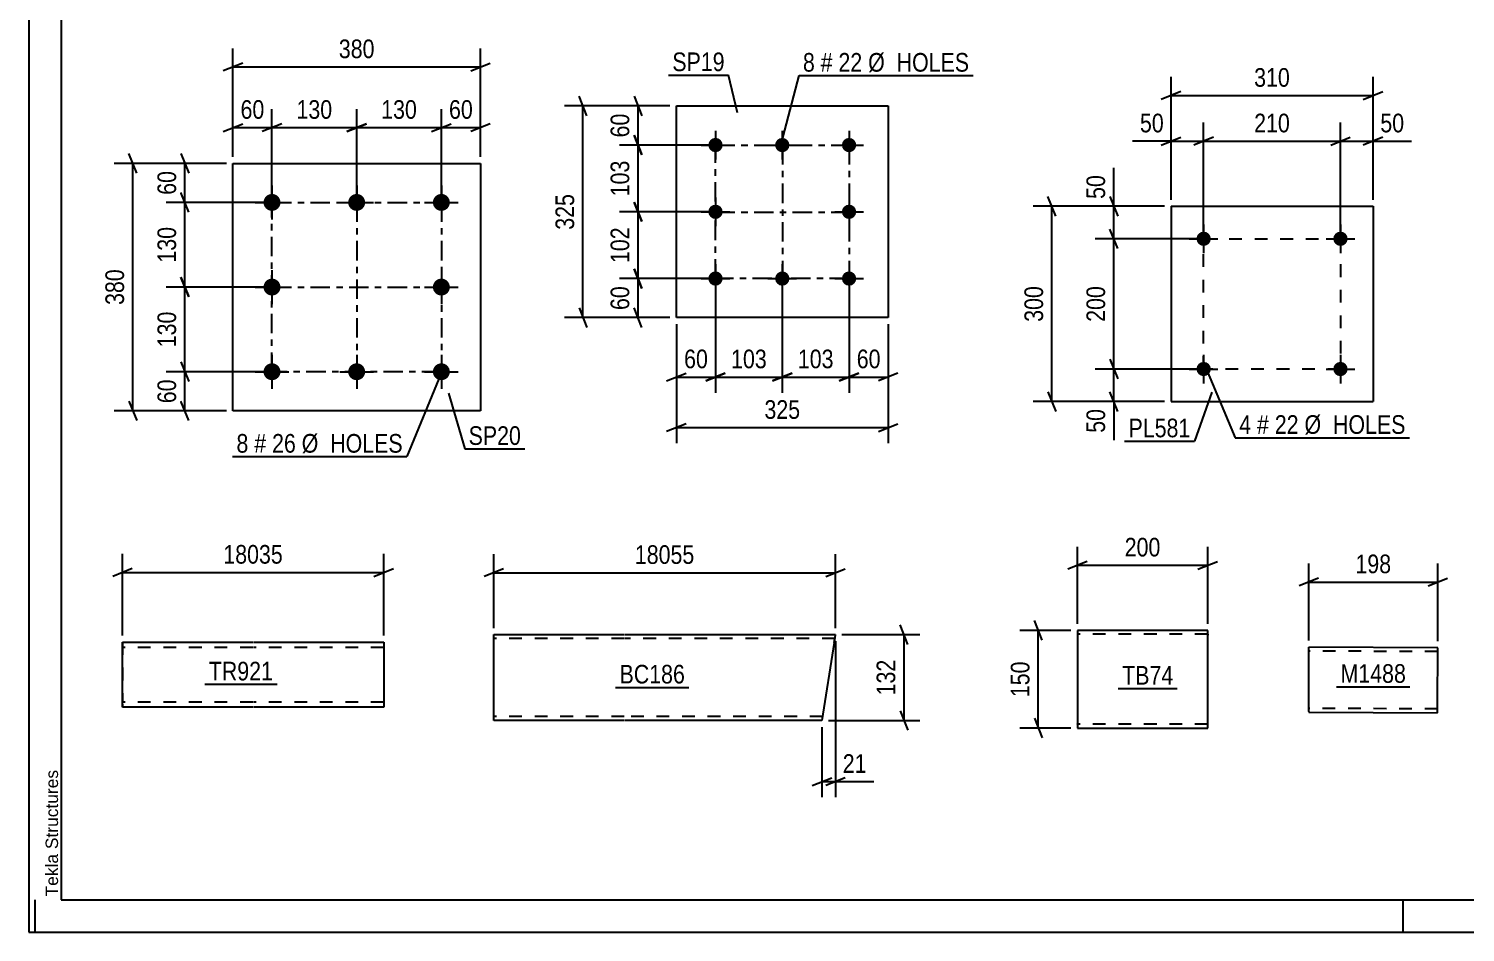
# Model space of a CAD drawing. Header units: millimetres. Extents: x 0 to 841, y 0 to 594.
# Drawn here: x 0 to 220.5, y 0 to 138.7 of the extents above; entities that cross this region are included whole.
import ezdxf

# ---------------------------------------------------------------- set-up
doc = ezdxf.new("R2010")
doc.units = ezdxf.units.MM
doc.linetypes.add('DXK_LINE_DOT2', pattern=[3.9198, 1.9599, -1.9599])
doc.linetypes.add('DXK_LINE_DOT3', pattern=[5.9187, 2.979, -0.9799, 0.9799, -0.9799])
doc.styles.add('Arial', font='ARIAL.TTF', dxfattribs={"height": 0.2})
doc.styles.add('Arial Narrow', font='ARIALN.TTF', dxfattribs={"height": 0.2})

# ---------------------------------------------------------------- blocks, each defined once
blk = doc.blocks.new('Unknown-814521562-1135 - 14273')
at = {"color": 5, "linetype": 'Continuous'}
for p, q in [((0, 594), (0, 0)), ((5, 589), (5, 5)), ((1, 0), (1, 5)), ((5, 5), (836, 5)), ((211, 0), (211, 5)), ((0, 0), (841, 0))]:
    blk.add_line(p, q, dxfattribs=at)
at = {"color": 174, "linetype": 'Continuous', "style": 'Arial'}
blk.add_text('Tekla Structures', height=1.9102, rotation=90, dxfattribs=at).set_placement((4.5, 5.5))
blk = doc.blocks.new('Part-814521562-1954 - 1938')
at = {"color": 2, "linetype": 'Continuous'}
for p, q in [((31.34, 80.06), (31.34, 118.06)), ((31.34, 118.06), (69.34, 118.06)), ((69.34, 118.06), (69.34, 80.06)), ((69.34, 80.06), (31.34, 80.06))]:
    blk.add_line(p, q, dxfattribs=at)
blk = doc.blocks.new('Bolt-814521562-2015 - 1938')
at = {"linetype": 'Continuous'}
for points in [[(37.34, 113.36, -1), (37.34, 110.76, -1)], [(50.34, 113.36, -1), (50.34, 110.76, -1)], [(63.34, 113.36, -1), (63.34, 110.76, -1)], [(37.34, 100.36, -1), (37.34, 97.76, -1)], [(63.34, 100.36, -1), (63.34, 97.76, -1)], [(37.34, 87.36, -1), (37.34, 84.76, -1)], [(50.34, 87.36, -1), (50.34, 84.76, -1)], [(63.34, 87.36, -1), (63.34, 84.76, -1)]]:
    blk.add_hatch(color=1, dxfattribs=at).paths.add_polyline_path(points)
at = {"color": 1, "linetype": 'Continuous'}
for p, q in [((37.34, 114.66), (37.34, 109.46)), ((50.34, 114.66), (50.34, 109.46)), ((63.34, 114.66), (63.34, 109.46)), ((34.74, 112.06), (39.94, 112.06)), ((47.74, 112.06), (52.94, 112.06)), ((60.74, 112.06), (65.94, 112.06)), ((37.34, 101.66), (37.34, 96.46)), ((63.34, 101.66), (63.34, 96.46)), ((34.74, 99.06), (39.94, 99.06)), ((60.74, 99.06), (65.94, 99.06)), ((37.34, 88.66), (37.34, 83.46)), ((50.34, 88.66), (50.34, 83.46)), ((63.34, 88.66), (63.34, 83.46)), ((34.74, 86.06), (39.94, 86.06)), ((47.74, 86.06), (52.94, 86.06)), ((60.74, 86.06), (65.94, 86.06))]:
    blk.add_line(p, q, dxfattribs=at)
blk = doc.blocks.new('Part-814521562-11295 - 11294')
at = {"color": 2, "linetype": 'Continuous'}
for p, q in [((71.39, 44.51), (71.39, 45.71)), ((71.39, 45.71), (91.39, 45.71)), ((71.39, 32.6), (71.39, 44.51)), ((91.49, 45.71), (123.83, 45.71)), ((123.64, 44.51), (121.76, 32.51)), ((123.81, 45.62), (123.64, 44.51)), ((123.83, 45.71), (123.81, 45.62)), ((71.39, 32.51), (71.39, 32.6)), ((91.39, 32.51), (71.39, 32.51)), ((121.76, 32.51), (91.49, 32.51))]:
    blk.add_line(p, q, dxfattribs=at)
at = {"color": 7, "linetype": 'DXK_LINE_DOT2'}
for p, q in [((91.39, 45.11), (71.39, 45.11)), ((123.73, 45.11), (91.49, 45.11)), ((123.64, 44.51), (123.77, 45.36)), ((91.39, 33.11), (71.39, 33.11)), ((121.85, 33.11), (91.49, 33.11)), ((71.39, 32.6), (71.39, 32.51))]:
    blk.add_line(p, q, dxfattribs=at)
blk = doc.blocks.new('Part-814521562-2133 - 2118')
at = {"color": 2, "linetype": 'Continuous'}
for p, q in [((160.98, 46.35), (160.98, 31.44)), ((180.98, 46.35), (160.98, 46.35)), ((180.98, 32.55), (180.98, 46.35)), ((160.98, 31.44), (160.98, 31.35)), ((160.98, 31.35), (180.98, 31.35)), ((180.98, 31.35), (180.98, 32.55))]:
    blk.add_line(p, q, dxfattribs=at)
at = {"color": 7, "linetype": 'DXK_LINE_DOT2'}
for p, q in [((180.98, 45.75), (160.98, 45.75)), ((180.98, 45.7), (180.98, 45.75)), ((180.98, 45.75), (180.98, 45.7)), ((180.98, 45.61), (180.98, 45.7)), ((180.98, 45.7), (180.98, 45.61)), ((160.98, 31.95), (160.98, 31.99)), ((180.98, 31.95), (160.98, 31.95)), ((180.98, 31.99), (180.98, 32.32)), ((180.98, 31.95), (180.98, 31.99))]:
    blk.add_line(p, q, dxfattribs=at)
blk = doc.blocks.new('Part-814521562-2209 - 2203')
at = {"color": 2, "linetype": 'Continuous'}
for p, q in [((99.42, 94.37), (99.42, 126.87)), ((99.42, 126.87), (131.92, 126.87)), ((131.92, 126.87), (131.92, 94.37)), ((131.92, 94.37), (99.42, 94.37))]:
    blk.add_line(p, q, dxfattribs=at)
blk = doc.blocks.new('Bolt-814521562-2242 - 2203')
at = {"linetype": 'Continuous'}
for points in [[(105.42, 121.97, -1), (105.42, 119.77, -1)], [(115.67, 121.97, -1), (115.67, 119.77, -1)], [(125.92, 121.97, -1), (125.92, 119.77, -1)], [(105.42, 111.72, -1), (105.42, 109.52, -1)], [(125.92, 111.72, -1), (125.92, 109.52, -1)], [(105.42, 101.47, -1), (105.42, 99.27, -1)], [(115.67, 101.47, -1), (115.67, 99.27, -1)], [(125.92, 101.47, -1), (125.92, 99.27, -1)]]:
    blk.add_hatch(color=1, dxfattribs=at).paths.add_polyline_path(points)
at = {"color": 1, "linetype": 'Continuous'}
for p, q in [((105.42, 123.07), (105.42, 118.67)), ((115.67, 123.07), (115.67, 118.67)), ((125.92, 123.07), (125.92, 118.67)), ((103.22, 120.87), (107.62, 120.87)), ((113.47, 120.87), (117.87, 120.87)), ((123.72, 120.87), (128.12, 120.87)), ((105.42, 112.82), (105.42, 108.42)), ((125.92, 112.82), (125.92, 108.42)), ((103.22, 110.62), (107.62, 110.62)), ((123.72, 110.62), (128.12, 110.62)), ((105.42, 102.57), (105.42, 98.17)), ((115.67, 102.57), (115.67, 98.17)), ((125.92, 102.57), (125.92, 98.17)), ((103.22, 100.37), (107.62, 100.37)), ((113.47, 100.37), (117.87, 100.37)), ((123.72, 100.37), (128.12, 100.37))]:
    blk.add_line(p, q, dxfattribs=at)
blk = doc.blocks.new('Part-814521562-6225 - 6219')
at = {"color": 2, "linetype": 'Continuous'}
for p, q in [((14.39, 44.55), (14.39, 44.55)), ((14.39, 42.95), (14.39, 44.55)), ((14.39, 44.55), (34.39, 44.55)), ((34.49, 44.55), (54.49, 44.55)), ((54.49, 44.55), (54.49, 42.95)), ((14.39, 35.54), (14.39, 42.95)), ((54.49, 42.95), (54.49, 34.55)), ((14.39, 35.02), (14.39, 35.54)), ((14.39, 35.02), (14.39, 34.55)), ((14.39, 34.55), (14.39, 34.55)), ((34.39, 34.55), (14.39, 34.55)), ((54.49, 34.55), (34.49, 34.55))]:
    blk.add_line(p, q, dxfattribs=at)
at = {"color": 7, "linetype": 'DXK_LINE_DOT2'}
for p, q in [((14.39, 44.55), (14.39, 35.42)), ((34.39, 43.75), (14.39, 43.75)), ((14.39, 43.69), (14.39, 43.75)), ((14.39, 43.57), (14.39, 43.69)), ((14.39, 43.52), (14.39, 43.57)), ((14.39, 43.26), (14.39, 43.52)), ((54.49, 43.75), (34.49, 43.75)), ((14.39, 35.35), (14.39, 35.42)), ((14.39, 34.55), (14.39, 35.42)), ((34.39, 35.35), (14.39, 35.35)), ((54.49, 35.35), (34.49, 35.35)), ((54.49, 35.35), (54.49, 35.42))]:
    blk.add_line(p, q, dxfattribs=at)
blk = doc.blocks.new('Part-814521562-6247 - 6243')
at = {"color": 2, "linetype": 'Continuous'}
for p, q in [((196.49, 33.88), (196.49, 43.78)), ((216.29, 43.69), (196.49, 43.78)), ((216.24, 34.89), (216.29, 43.69)), ((196.49, 33.88), (196.49, 33.78)), ((196.49, 33.78), (216.24, 33.69)), ((216.24, 33.69), (216.24, 34.89))]:
    blk.add_line(p, q, dxfattribs=at)
at = {"color": 7, "linetype": 'DXK_LINE_DOT2'}
for p, q in [((216.28, 43.09), (196.49, 43.18)), ((196.49, 34.38), (196.49, 34.43)), ((216.24, 34.29), (196.49, 34.38)), ((216.24, 34.34), (216.24, 34.66)), ((216.24, 34.29), (216.24, 34.34))]:
    blk.add_line(p, q, dxfattribs=at)
blk = doc.blocks.new('Bolt-814521562-6302 - 6263')
at = {"linetype": 'Continuous'}
for points in [[(181.45, 86.48, -1), (179.25, 86.48, -1)], [(202.45, 86.48, -1), (200.25, 86.48, -1)]]:
    blk.add_hatch(color=1, dxfattribs=at).paths.add_polyline_path(points)
at = {"color": 1, "linetype": 'Continuous'}
for p, q in [((180.35, 88.68), (180.35, 84.28)), ((201.35, 88.68), (201.35, 84.28)), ((178.15, 86.48), (182.55, 86.48)), ((199.15, 86.48), (203.55, 86.48))]:
    blk.add_line(p, q, dxfattribs=at)
blk = doc.blocks.new('Bolt-814521562-6297 - 6263')
at = {"linetype": 'Continuous'}
for points in [[(181.45, 106.48, -1), (179.25, 106.48, -1)], [(202.45, 106.48, -1), (200.25, 106.48, -1)]]:
    blk.add_hatch(color=1, dxfattribs=at).paths.add_polyline_path(points)
at = {"color": 1, "linetype": 'Continuous'}
for p, q in [((180.35, 108.68), (180.35, 104.28)), ((201.35, 108.68), (201.35, 104.28)), ((178.15, 106.48), (182.55, 106.48)), ((199.15, 106.48), (203.55, 106.48))]:
    blk.add_line(p, q, dxfattribs=at)
blk = doc.blocks.new('Part-814521562-6307 - 6263')
at = {"color": 2, "linetype": 'Continuous'}
for p, q in [((175.35, 111.47), (175.35, 81.47)), ((175.35, 111.47), (206.35, 111.47)), ((206.35, 111.47), (206.35, 81.47)), ((175.35, 81.47), (206.35, 81.47))]:
    blk.add_line(p, q, dxfattribs=at)
blk = doc.blocks.new('Rectangle-814521562-2103 - 1938')
at = {"color": 1, "linetype": 'DXK_LINE_DOT3'}
blk.add_lwpolyline([(37.34, 112.06), (63.34, 112.06), (63.34, 86.06), (37.34, 86.06), (37.34, 112.06)], close=True, dxfattribs=at)
blk = doc.blocks.new('Rectangle-814521562-2329 - 2203')
at = {"color": 1, "linetype": 'DXK_LINE_DOT3'}
blk.add_lwpolyline([(105.42, 120.87), (125.92, 120.87), (125.92, 100.37), (105.42, 100.37), (105.42, 120.87)], close=True, dxfattribs=at)
blk = doc.blocks.new('Rectangle-814521562-6416 - 6263')
at = {"color": 1, "linetype": 'DXK_LINE_DOT2'}
blk.add_lwpolyline([(180.35, 106.48), (201.35, 106.48), (201.35, 86.48), (180.35, 86.48), (180.35, 106.48)], close=True, dxfattribs=at)
blk = doc.blocks.new('Line-814521562-2096 - 1938')
at = {"color": 1, "linetype": 'DXK_LINE_DOT3'}
blk.add_line((50.34, 112.06), (50.34, 86.06), dxfattribs=at)
blk = doc.blocks.new('Line-814521562-2322 - 2203')
at = {"color": 1, "linetype": 'DXK_LINE_DOT3'}
blk.add_line((115.72, 120.87), (115.72, 100.37), dxfattribs=at)
blk = doc.blocks.new('Line-814521562-2088 - 1938')
at = {"color": 1, "linetype": 'DXK_LINE_DOT3'}
blk.add_line((37.34, 99.06), (63.34, 99.06), dxfattribs=at)
blk = doc.blocks.new('Line-814521562-2315 - 2203')
at = {"color": 1, "linetype": 'DXK_LINE_DOT3'}
blk.add_line((105.42, 110.57), (125.92, 110.57), dxfattribs=at)
blk = doc.blocks.new('StraightDimension-814521562-2078 - 1938')
at = {"color": 7, "linetype": 'Continuous'}
for p, q in [((31.34, 119.06), (31.34, 135.71)), ((69.34, 119.06), (69.34, 135.71)), ((32.84, 133.46), (29.84, 132.26)), ((31.34, 132.86), (69.34, 132.86)), ((67.84, 132.26), (70.84, 133.46))]:
    blk.add_line(p, q, dxfattribs=at)
at = {"color": 0}
blk.add_wipeout([(53.68, 133.61), (53.68, 137.81), (47, 137.81), (47, 133.61)], dxfattribs=at)
at = {"color": 3, "style": 'Arial Narrow'}
blk.add_text('380', height=2.863, dxfattribs=at).set_placement((47.6, 134.21))
blk = doc.blocks.new('StraightDimension-814521562-2021 - 1938')
at = {"color": 7, "linetype": 'Continuous'}
for p, q in [((36.34, 86.06), (21.12, 86.06)), ((23.37, 87.56), (24.57, 84.56)), ((23.97, 80.06), (23.97, 86.06)), ((30.34, 80.06), (21.12, 80.06)), ((24.57, 78.56), (23.37, 81.56))]:
    blk.add_line(p, q, dxfattribs=at)
at = {"color": 0}
blk.add_wipeout([(23.22, 85.49), (19.02, 85.49), (19.02, 80.63), (23.22, 80.63)], dxfattribs=at)
at = {"color": 3, "style": 'Arial Narrow'}
blk.add_text('60', height=2.863, rotation=90.0002, dxfattribs=at).set_placement((22.62, 81.23))
blk = doc.blocks.new('StraightDimension-814521562-13508 - 1938')
at = {"color": 7, "linetype": 'Continuous'}
for p, q in [((24.57, 110.56), (23.37, 113.56)), ((36.34, 112.06), (21.12, 112.06)), ((23.97, 99.06), (23.97, 112.06)), ((23.37, 100.56), (24.57, 97.56)), ((36.34, 99.06), (21.12, 99.06))]:
    blk.add_line(p, q, dxfattribs=at)
at = {"color": 0}
blk.add_wipeout([(23.22, 108.9), (19.02, 108.9), (19.02, 102.22), (23.22, 102.22)], dxfattribs=at)
at = {"color": 3, "style": 'Arial Narrow'}
blk.add_text('130', height=2.863, rotation=90.0002, dxfattribs=at).set_placement((22.62, 102.82))
blk = doc.blocks.new('StraightDimension-814521562-13530 - 1938')
at = {"color": 7, "linetype": 'Continuous'}
for p, q in [((50.34, 113.06), (50.34, 126.4)), ((63.34, 113.06), (63.34, 126.4)), ((51.84, 124.15), (48.84, 122.95)), ((50.34, 123.55), (63.34, 123.55)), ((61.84, 122.95), (64.84, 124.15))]:
    blk.add_line(p, q, dxfattribs=at)
at = {"color": 0}
blk.add_wipeout([(60.18, 124.3), (60.18, 128.5), (53.5, 128.5), (53.5, 124.3)], dxfattribs=at)
at = {"color": 3, "style": 'Arial Narrow'}
blk.add_text('130', height=2.863, dxfattribs=at).set_placement((54.1, 124.9))
blk = doc.blocks.new('StraightDimension-814521562-2031 - 1938')
at = {"color": 7, "linetype": 'Continuous'}
for p, q in [((23.37, 119.56), (24.57, 116.56)), ((30.34, 118.06), (21.12, 118.06)), ((23.97, 112.06), (23.97, 118.06)), ((24.57, 110.56), (23.37, 113.56)), ((36.34, 112.06), (21.12, 112.06))]:
    blk.add_line(p, q, dxfattribs=at)
at = {"color": 0}
blk.add_wipeout([(23.22, 117.49), (19.02, 117.49), (19.02, 112.63), (23.22, 112.63)], dxfattribs=at)
at = {"color": 3, "style": 'Arial Narrow'}
blk.add_text('60', height=2.863, rotation=90.0002, dxfattribs=at).set_placement((22.62, 113.23))
blk = doc.blocks.new('StraightDimension-814521562-2042 - 1938')
at = {"color": 7, "linetype": 'Continuous'}
for p, q in [((16.58, 116.56), (15.38, 119.56)), ((30.34, 118.06), (13.13, 118.06)), ((15.98, 80.06), (15.98, 118.06)), ((30.34, 80.06), (13.13, 80.06)), ((15.38, 81.56), (16.58, 78.56))]:
    blk.add_line(p, q, dxfattribs=at)
at = {"color": 0}
blk.add_wipeout([(15.23, 102.4), (11.03, 102.4), (11.03, 95.72), (15.23, 95.72)], dxfattribs=at)
at = {"color": 3, "style": 'Arial Narrow'}
blk.add_text('380', height=2.863, rotation=90.0002, dxfattribs=at).set_placement((14.63, 96.32))
blk = doc.blocks.new('StraightDimension-814521562-2057 - 1938')
at = {"color": 7, "linetype": 'Continuous'}
for p, q in [((31.34, 119.06), (31.34, 126.4)), ((37.34, 113.06), (37.34, 126.4)), ((29.84, 122.95), (32.84, 124.15)), ((31.34, 123.55), (37.34, 123.55)), ((38.84, 124.15), (35.84, 122.95))]:
    blk.add_line(p, q, dxfattribs=at)
at = {"color": 0}
blk.add_wipeout([(36.77, 124.3), (36.77, 128.5), (31.91, 128.5), (31.91, 124.3)], dxfattribs=at)
at = {"color": 3, "style": 'Arial Narrow'}
blk.add_text('60', height=2.863, dxfattribs=at).set_placement((32.51, 124.9))
blk = doc.blocks.new('StraightDimension-814521562-2067 - 1938')
at = {"color": 7, "linetype": 'Continuous'}
for p, q in [((63.34, 113.06), (63.34, 126.4)), ((69.34, 119.06), (69.34, 126.4)), ((61.84, 122.95), (64.84, 124.15)), ((63.34, 123.55), (69.34, 123.55)), ((70.84, 124.15), (67.84, 122.95))]:
    blk.add_line(p, q, dxfattribs=at)
at = {"color": 0}
blk.add_wipeout([(68.77, 124.3), (68.77, 128.5), (63.91, 128.5), (63.91, 124.3)], dxfattribs=at)
at = {"color": 3, "style": 'Arial Narrow'}
blk.add_text('60', height=2.863, dxfattribs=at).set_placement((64.51, 124.9))
blk = doc.blocks.new('StraightDimension-814521562-13506 - 1938')
at = {"color": 7, "linetype": 'Continuous'}
for p, q in [((24.57, 97.56), (23.37, 100.56)), ((36.34, 99.06), (21.12, 99.06)), ((23.97, 86.06), (23.97, 99.06)), ((36.34, 86.06), (21.12, 86.06)), ((23.37, 87.56), (24.57, 84.56))]:
    blk.add_line(p, q, dxfattribs=at)
at = {"color": 0}
blk.add_wipeout([(23.22, 95.9), (19.02, 95.9), (19.02, 89.22), (23.22, 89.22)], dxfattribs=at)
at = {"color": 3, "style": 'Arial Narrow'}
blk.add_text('130', height=2.863, rotation=90.0002, dxfattribs=at).set_placement((22.62, 89.82))
blk = doc.blocks.new('StraightDimension-814521562-13528 - 1938')
at = {"color": 7, "linetype": 'Continuous'}
for p, q in [((37.34, 113.06), (37.34, 126.4)), ((50.34, 113.06), (50.34, 126.4)), ((38.84, 124.15), (35.84, 122.95)), ((37.34, 123.55), (50.34, 123.55)), ((48.84, 122.95), (51.84, 124.15))]:
    blk.add_line(p, q, dxfattribs=at)
at = {"color": 0}
blk.add_wipeout([(47.18, 124.3), (47.18, 128.5), (40.5, 128.5), (40.5, 124.3)], dxfattribs=at)
at = {"color": 3, "style": 'Arial Narrow'}
blk.add_text('130', height=2.863, dxfattribs=at).set_placement((41.1, 124.9))
blk = doc.blocks.new('StraightDimension-814521562-11302 - 11294')
at = {"color": 7, "linetype": 'Continuous'}
for p, q in [((123.83, 44.71), (123.83, 20.73)), ((121.76, 31.51), (121.76, 20.73)), ((120.26, 22.53), (123.26, 23.73)), ((121.76, 23.13), (123.83, 23.13)), ((125.33, 23.73), (122.33, 22.53))]:
    blk.add_line(p, q, dxfattribs=at)
at = {"color": 0}
blk.add_wipeout([(129.21, 23.88), (129.21, 28.08), (124.35, 28.08), (124.35, 23.88)], dxfattribs=at)
at = {"color": 7, "linetype": 'Continuous'}
blk.add_line((123.83, 23.13), (129.73, 23.13), dxfattribs=at)
blk.add_line((123.83, 23.13), (129.73, 23.13), dxfattribs=at)
at = {"color": 3, "style": 'Arial Narrow'}
blk.add_text('21', height=2.863, dxfattribs=at).set_placement((124.95, 24.48))
blk = doc.blocks.new('StraightDimension-814521562-11328 - 11294')
at = {"color": 7, "linetype": 'Continuous'}
for p, q in [((134.96, 44.21), (133.76, 47.21)), ((124.83, 45.71), (136.76, 45.71)), ((134.36, 32.51), (134.36, 45.71)), ((133.76, 34.01), (134.96, 31.01)), ((122.76, 32.51), (136.76, 32.51))]:
    blk.add_line(p, q, dxfattribs=at)
at = {"color": 0}
blk.add_wipeout([(133.61, 42.45), (129.41, 42.45), (129.41, 35.77), (133.61, 35.77)], dxfattribs=at)
at = {"color": 3, "style": 'Arial Narrow'}
blk.add_text('132', height=2.863, rotation=90.0002, dxfattribs=at).set_placement((133.01, 36.37))
blk = doc.blocks.new('StraightDimension-814521562-11317 - 11294')
at = {"color": 7, "linetype": 'Continuous'}
for p, q in [((71.39, 46.71), (71.39, 58.06)), ((123.83, 46.71), (123.83, 58.06)), ((72.89, 55.81), (69.89, 54.61)), ((71.39, 55.21), (123.83, 55.21)), ((122.33, 54.61), (125.33, 55.81))]:
    blk.add_line(p, q, dxfattribs=at)
at = {"color": 0}
blk.add_wipeout([(102.78, 55.96), (102.78, 60.16), (92.44, 60.16), (92.44, 55.96)], dxfattribs=at)
at = {"color": 3, "style": 'Arial Narrow'}
blk.add_text('18055', height=2.863, dxfattribs=at).set_placement((93.04, 56.56))
blk = doc.blocks.new('StraightDimension-814521562-2135 - 2118')
at = {"color": 7, "linetype": 'Continuous'}
for p, q in [((160.98, 47.35), (160.98, 59.2)), ((180.98, 47.35), (180.98, 59.2)), ((162.48, 56.95), (159.48, 55.75)), ((160.98, 56.35), (180.98, 56.35)), ((179.48, 55.75), (182.48, 56.95))]:
    blk.add_line(p, q, dxfattribs=at)
at = {"color": 0}
blk.add_wipeout([(174.32, 57.1), (174.32, 61.3), (167.63, 61.3), (167.63, 57.1)], dxfattribs=at)
at = {"color": 3, "style": 'Arial Narrow'}
blk.add_text('200', height=2.863, dxfattribs=at).set_placement((168.23, 57.7))
blk = doc.blocks.new('StraightDimension-814521562-2146 - 2118')
at = {"color": 7, "linetype": 'Continuous'}
for p, q in [((159.98, 46.35), (152.11, 46.35)), ((155.56, 44.85), (154.36, 47.85)), ((154.96, 31.35), (154.96, 46.35)), ((159.98, 31.35), (152.11, 31.35)), ((154.36, 32.85), (155.56, 29.85))]:
    blk.add_line(p, q, dxfattribs=at)
at = {"color": 0}
blk.add_wipeout([(154.21, 42.19), (150.01, 42.19), (150.01, 35.5), (154.21, 35.5)], dxfattribs=at)
at = {"color": 3, "style": 'Arial Narrow'}
blk.add_text('150', height=2.863, rotation=90.0002, dxfattribs=at).set_placement((153.61, 36.1))
blk = doc.blocks.new('StraightDimension-814521562-2248 - 2203')
at = {"color": 7, "linetype": 'Continuous'}
for p, q in [((92.93, 128.37), (94.13, 125.37)), ((98.42, 126.87), (90.68, 126.87)), ((93.53, 120.87), (93.53, 126.87)), ((94.13, 119.37), (92.93, 122.37)), ((104.42, 120.87), (90.68, 120.87))]:
    blk.add_line(p, q, dxfattribs=at)
at = {"color": 0}
blk.add_wipeout([(92.78, 126.3), (88.58, 126.3), (88.58, 121.44), (92.78, 121.44)], dxfattribs=at)
at = {"color": 3, "style": 'Arial Narrow'}
blk.add_text('60', height=2.863, rotation=90.0002, dxfattribs=at).set_placement((92.18, 122.04))
blk = doc.blocks.new('StraightDimension-814521562-2269 - 2203')
at = {"color": 7, "linetype": 'Continuous'}
for p, q in [((99.42, 93.37), (99.42, 75.08)), ((131.92, 93.37), (131.92, 75.08)), ((100.92, 78.08), (97.92, 76.88)), ((99.42, 77.48), (131.92, 77.48)), ((130.42, 76.88), (133.42, 78.08))]:
    blk.add_line(p, q, dxfattribs=at)
at = {"color": 0}
blk.add_wipeout([(119.02, 78.23), (119.02, 82.43), (112.33, 82.43), (112.33, 78.23)], dxfattribs=at)
at = {"color": 3, "style": 'Arial Narrow'}
blk.add_text('325', height=2.863, dxfattribs=at).set_placement((112.93, 78.83))
blk = doc.blocks.new('StraightDimension-814521562-13686 - 2203')
at = {"color": 7, "linetype": 'Continuous'}
for p, q in [((115.67, 99.37), (115.67, 82.85)), ((125.92, 99.37), (125.92, 82.85)), ((114.17, 84.65), (117.17, 85.85)), ((115.67, 85.25), (125.92, 85.25)), ((127.42, 85.85), (124.42, 84.65))]:
    blk.add_line(p, q, dxfattribs=at)
at = {"color": 0}
blk.add_wipeout([(124.14, 86), (124.14, 90.2), (117.46, 90.2), (117.46, 86)], dxfattribs=at)
at = {"color": 3, "style": 'Arial Narrow'}
blk.add_text('103', height=2.863, dxfattribs=at).set_placement((118.06, 86.6))
blk = doc.blocks.new('StraightDimension-814521562-2258 - 2203')
at = {"color": 7, "linetype": 'Continuous'}
for p, q in [((92.93, 101.87), (94.13, 98.87)), ((104.42, 100.37), (90.68, 100.37)), ((93.53, 94.37), (93.53, 100.37)), ((94.13, 92.87), (92.93, 95.87)), ((98.42, 94.37), (90.68, 94.37))]:
    blk.add_line(p, q, dxfattribs=at)
at = {"color": 0}
blk.add_wipeout([(92.78, 99.8), (88.58, 99.8), (88.58, 94.94), (92.78, 94.94)], dxfattribs=at)
at = {"color": 3, "style": 'Arial Narrow'}
blk.add_text('60', height=2.863, rotation=90.0002, dxfattribs=at).set_placement((92.18, 95.54))
blk = doc.blocks.new('StraightDimension-814521562-2284 - 2203')
at = {"color": 7, "linetype": 'Continuous'}
for p, q in [((125.92, 99.37), (125.92, 82.85)), ((131.92, 93.37), (131.92, 82.85)), ((124.42, 84.65), (127.42, 85.85)), ((125.92, 85.25), (131.92, 85.25)), ((133.42, 85.85), (130.42, 84.65))]:
    blk.add_line(p, q, dxfattribs=at)
at = {"color": 0}
blk.add_wipeout([(131.35, 86), (131.35, 90.2), (126.5, 90.2), (126.5, 86)], dxfattribs=at)
at = {"color": 3, "style": 'Arial Narrow'}
blk.add_text('60', height=2.863, dxfattribs=at).set_placement((127.1, 86.6))
blk = doc.blocks.new('StraightDimension-814521562-2294 - 2203')
at = {"color": 7, "linetype": 'Continuous'}
for p, q in [((105.42, 99.37), (105.42, 82.85)), ((99.42, 93.37), (99.42, 82.85)), ((97.92, 84.65), (100.92, 85.85)), ((99.42, 85.25), (105.42, 85.25)), ((106.92, 85.85), (103.92, 84.65))]:
    blk.add_line(p, q, dxfattribs=at)
at = {"color": 0}
blk.add_wipeout([(104.85, 86), (104.85, 90.2), (100, 90.2), (100, 86)], dxfattribs=at)
at = {"color": 3, "style": 'Arial Narrow'}
blk.add_text('60', height=2.863, dxfattribs=at).set_placement((100.6, 86.6))
blk = doc.blocks.new('StraightDimension-814521562-2305 - 2203')
at = {"color": 7, "linetype": 'Continuous'}
for p, q in [((85.67, 125.37), (84.47, 128.37)), ((98.42, 126.87), (82.22, 126.87)), ((85.07, 94.37), (85.07, 126.87)), ((84.47, 95.87), (85.67, 92.87)), ((98.42, 94.37), (82.22, 94.37))]:
    blk.add_line(p, q, dxfattribs=at)
at = {"color": 0}
blk.add_wipeout([(84.32, 113.96), (80.12, 113.96), (80.12, 107.27), (84.32, 107.27)], dxfattribs=at)
at = {"color": 3, "style": 'Arial Narrow'}
blk.add_text('325', height=2.863, rotation=90.0002, dxfattribs=at).set_placement((83.72, 107.87))
blk = doc.blocks.new('StraightDimension-814521562-13662 - 2203')
at = {"color": 7, "linetype": 'Continuous'}
for p, q in [((104.42, 110.62), (90.68, 110.62)), ((92.93, 112.12), (94.13, 109.12)), ((93.53, 100.37), (93.53, 110.62)), ((94.13, 98.87), (92.93, 101.87)), ((104.42, 100.37), (90.68, 100.37))]:
    blk.add_line(p, q, dxfattribs=at)
at = {"color": 0}
blk.add_wipeout([(92.78, 108.83), (88.58, 108.83), (88.58, 102.15), (92.78, 102.15)], dxfattribs=at)
at = {"color": 3, "style": 'Arial Narrow'}
blk.add_text('102', height=2.863, rotation=90.0002, dxfattribs=at).set_placement((92.18, 102.75))
blk = doc.blocks.new('StraightDimension-814521562-13664 - 2203')
at = {"color": 7, "linetype": 'Continuous'}
for p, q in [((92.93, 122.37), (94.13, 119.37)), ((104.42, 120.87), (90.68, 120.87)), ((93.53, 110.62), (93.53, 120.87)), ((104.42, 110.62), (90.68, 110.62)), ((94.13, 109.12), (92.93, 112.12))]:
    blk.add_line(p, q, dxfattribs=at)
at = {"color": 0}
blk.add_wipeout([(92.78, 119.08), (88.58, 119.08), (88.58, 112.4), (92.78, 112.4)], dxfattribs=at)
at = {"color": 3, "style": 'Arial Narrow'}
blk.add_text('103', height=2.863, rotation=90.0002, dxfattribs=at).set_placement((92.18, 113))
blk = doc.blocks.new('StraightDimension-814521562-13684 - 2203')
at = {"color": 7, "linetype": 'Continuous'}
for p, q in [((105.42, 99.37), (105.42, 82.85)), ((115.67, 99.37), (115.67, 82.85)), ((103.92, 84.65), (106.92, 85.85)), ((105.42, 85.25), (115.67, 85.25)), ((117.17, 85.85), (114.17, 84.65))]:
    blk.add_line(p, q, dxfattribs=at)
at = {"color": 0}
blk.add_wipeout([(113.89, 86), (113.89, 90.2), (107.21, 90.2), (107.21, 86)], dxfattribs=at)
at = {"color": 3, "style": 'Arial Narrow'}
blk.add_text('103', height=2.863, dxfattribs=at).set_placement((107.81, 86.6))
blk = doc.blocks.new('StraightDimension-814521562-6228 - 6219')
at = {"color": 7, "linetype": 'Continuous'}
for p, q in [((14.39, 45.55), (14.39, 58.1)), ((54.49, 45.55), (54.49, 58.1)), ((15.89, 55.85), (12.89, 54.65)), ((14.39, 55.25), (54.49, 55.25)), ((52.99, 54.65), (55.99, 55.85))]:
    blk.add_line(p, q, dxfattribs=at)
at = {"color": 0}
blk.add_wipeout([(39.61, 56), (39.61, 60.2), (29.27, 60.2), (29.27, 56)], dxfattribs=at)
at = {"color": 3, "style": 'Arial Narrow'}
blk.add_text('18035', height=2.863, dxfattribs=at).set_placement((29.87, 56.6))
blk = doc.blocks.new('StraightDimension-814521562-6249 - 6243')
at = {"color": 7, "linetype": 'Continuous'}
for p, q in [((196.49, 44.78), (196.49, 56.63)), ((216.29, 44.69), (216.29, 56.63)), ((197.99, 54.38), (194.99, 53.18)), ((196.49, 53.78), (216.29, 53.78)), ((214.79, 53.18), (217.79, 54.38))]:
    blk.add_line(p, q, dxfattribs=at)
at = {"color": 0}
blk.add_wipeout([(209.73, 54.53), (209.73, 58.73), (203.05, 58.73), (203.05, 54.53)], dxfattribs=at)
at = {"color": 3, "style": 'Arial Narrow'}
blk.add_text('198', height=2.863, dxfattribs=at).set_placement((203.65, 55.13))
blk = doc.blocks.new('StraightDimension-814521562-6309 - 6263')
at = {"color": 7, "linetype": 'Continuous'}
for p, q in [((175.35, 112.47), (175.35, 124.32)), ((180.35, 107.48), (180.35, 124.32)), ((173.85, 120.87), (176.85, 122.07)), ((175.35, 121.47), (180.35, 121.47)), ((181.85, 122.07), (178.85, 120.87))]:
    blk.add_line(p, q, dxfattribs=at)
at = {"color": 0}
blk.add_wipeout([(174.82, 122.22), (174.82, 126.42), (169.97, 126.42), (169.97, 122.22)], dxfattribs=at)
at = {"color": 7, "linetype": 'Continuous'}
blk.add_line((175.35, 121.47), (169.44, 121.47), dxfattribs=at)
blk.add_line((175.35, 121.47), (169.44, 121.47), dxfattribs=at)
at = {"color": 3, "style": 'Arial Narrow'}
blk.add_text('50', height=2.863, dxfattribs=at).set_placement((170.57, 122.82))
blk = doc.blocks.new('StraightDimension-814521562-6322 - 6263')
at = {"color": 7, "linetype": 'Continuous'}
for p, q in [((180.35, 107.47), (180.35, 124.32)), ((201.35, 107.47), (201.35, 124.32)), ((181.85, 122.07), (178.85, 120.87)), ((180.35, 121.47), (201.35, 121.47)), ((199.85, 120.87), (202.85, 122.07))]:
    blk.add_line(p, q, dxfattribs=at)
at = {"color": 0}
blk.add_wipeout([(194.19, 122.22), (194.19, 126.42), (187.5, 126.42), (187.5, 122.22)], dxfattribs=at)
at = {"color": 3, "style": 'Arial Narrow'}
blk.add_text('210', height=2.863, dxfattribs=at).set_placement((188.1, 122.82))
blk = doc.blocks.new('StraightDimension-814521562-6338 - 6263')
at = {"color": 7, "linetype": 'Continuous'}
for p, q in [((201.35, 107.47), (201.35, 124.32)), ((206.35, 112.47), (206.35, 124.32)), ((199.85, 120.87), (202.85, 122.07)), ((201.35, 121.47), (206.35, 121.47)), ((207.85, 122.07), (204.85, 120.87))]:
    blk.add_line(p, q, dxfattribs=at)
at = {"color": 0}
blk.add_wipeout([(211.73, 122.22), (211.73, 126.42), (206.87, 126.42), (206.87, 122.22)], dxfattribs=at)
at = {"color": 7, "linetype": 'Continuous'}
blk.add_line((206.35, 121.47), (212.25, 121.47), dxfattribs=at)
blk.add_line((206.35, 121.47), (212.25, 121.47), dxfattribs=at)
at = {"color": 3, "style": 'Arial Narrow'}
blk.add_text('50', height=2.863, dxfattribs=at).set_placement((207.47, 122.82))
blk = doc.blocks.new('StraightDimension-814521562-6352 - 6263')
at = {"color": 7, "linetype": 'Continuous'}
for p, q in [((175.35, 112.47), (175.35, 131.32)), ((206.35, 112.47), (206.35, 131.32)), ((176.85, 129.07), (173.85, 127.87)), ((175.35, 128.47), (206.35, 128.47)), ((204.85, 127.87), (207.85, 129.07))]:
    blk.add_line(p, q, dxfattribs=at)
at = {"color": 0}
blk.add_wipeout([(194.19, 129.22), (194.19, 133.42), (187.5, 133.42), (187.5, 129.22)], dxfattribs=at)
at = {"color": 3, "style": 'Arial Narrow'}
blk.add_text('310', height=2.863, dxfattribs=at).set_placement((188.1, 129.82))
blk = doc.blocks.new('StraightDimension-814521562-6363 - 6263')
at = {"color": 7, "linetype": 'Continuous'}
for p, q in [((157.65, 109.97), (156.45, 112.97)), ((174.35, 111.47), (154.2, 111.47)), ((157.05, 81.47), (157.05, 111.47)), ((156.45, 82.97), (157.65, 79.97)), ((174.35, 81.47), (154.2, 81.47))]:
    blk.add_line(p, q, dxfattribs=at)
at = {"color": 0}
blk.add_wipeout([(156.3, 99.82), (152.1, 99.82), (152.1, 93.13), (156.3, 93.13)], dxfattribs=at)
at = {"color": 3, "style": 'Arial Narrow'}
blk.add_text('300', height=2.863, rotation=90.0002, dxfattribs=at).set_placement((155.7, 93.73))
blk = doc.blocks.new('StraightDimension-814521562-6374 - 6263')
at = {"color": 7, "linetype": 'Continuous'}
for p, q in [((179.35, 86.48), (163.72, 86.48)), ((165.97, 87.98), (167.17, 84.98)), ((166.57, 81.47), (166.57, 86.48)), ((167.17, 79.97), (165.97, 82.97)), ((174.35, 81.47), (163.72, 81.47))]:
    blk.add_line(p, q, dxfattribs=at)
at = {"color": 0}
blk.add_wipeout([(165.82, 80.95), (161.62, 80.95), (161.62, 76.09), (165.82, 76.09)], dxfattribs=at)
at = {"color": 7, "linetype": 'Continuous'}
blk.add_line((166.57, 81.47), (166.57, 75.57), dxfattribs=at)
blk.add_line((166.57, 81.47), (166.57, 75.57), dxfattribs=at)
at = {"color": 3, "style": 'Arial Narrow'}
blk.add_text('50', height=2.863, rotation=90.0002, dxfattribs=at).set_placement((165.22, 76.69))
blk = doc.blocks.new('StraightDimension-814521562-6387 - 6263')
at = {"color": 7, "linetype": 'Continuous'}
for p, q in [((179.35, 106.48), (163.72, 106.48)), ((167.17, 104.98), (165.97, 107.98)), ((166.57, 86.48), (166.57, 106.48)), ((179.35, 86.48), (163.72, 86.48)), ((165.97, 87.98), (167.17, 84.98))]:
    blk.add_line(p, q, dxfattribs=at)
at = {"color": 0}
blk.add_wipeout([(165.82, 99.82), (161.62, 99.82), (161.62, 93.13), (165.82, 93.13)], dxfattribs=at)
at = {"color": 3, "style": 'Arial Narrow'}
blk.add_text('200', height=2.863, rotation=90.0002, dxfattribs=at).set_placement((165.22, 93.73))
blk = doc.blocks.new('StraightDimension-814521562-6403 - 6263')
at = {"color": 7, "linetype": 'Continuous'}
for p, q in [((165.97, 112.97), (167.17, 109.97)), ((174.35, 111.47), (163.72, 111.47)), ((166.57, 106.48), (166.57, 111.47)), ((179.35, 106.48), (163.72, 106.48)), ((167.17, 104.98), (165.97, 107.98))]:
    blk.add_line(p, q, dxfattribs=at)
at = {"color": 0}
blk.add_wipeout([(165.82, 116.85), (161.62, 116.85), (161.62, 112), (165.82, 112)], dxfattribs=at)
at = {"color": 7, "linetype": 'Continuous'}
blk.add_line((166.57, 111.47), (166.57, 117.38), dxfattribs=at)
blk.add_line((166.57, 111.47), (166.57, 117.38), dxfattribs=at)
at = {"color": 3, "style": 'Arial Narrow'}
blk.add_text('50', height=2.863, rotation=90.0002, dxfattribs=at).set_placement((165.22, 112.6))
blk = doc.blocks.new('Mark-814521562-2011 - 1938')
at = {"color": 0}
blk.add_wipeout([(33.72, 73.64), (33.72, 76.64), (31.89, 76.64), (31.89, 73.64)], dxfattribs=at)
blk.add_wipeout([(33.72, 73.64), (33.72, 76.64), (31.89, 76.64), (31.89, 73.64)], dxfattribs=at)
blk.add_wipeout([(36.45, 73.64), (36.45, 76.64), (34.62, 76.64), (34.62, 73.64)], dxfattribs=at)
blk.add_wipeout([(36.45, 73.64), (36.45, 76.64), (34.62, 76.64), (34.62, 73.64)], dxfattribs=at)
at = {"color": 3, "style": 'Arial Narrow'}
blk.add_text('8', height=2.86, dxfattribs=at).set_placement((31.89, 73.64))
at = {"color": 0}
blk.add_wipeout([(41, 73.64), (41, 76.64), (37.35, 76.64), (37.35, 73.64)], dxfattribs=at)
blk.add_wipeout([(41, 73.64), (41, 76.64), (37.35, 76.64), (37.35, 73.64)], dxfattribs=at)
at = {"color": 3, "style": 'Arial Narrow'}
blk.add_text('#', height=2.86, dxfattribs=at).set_placement((34.62, 73.64))
at = {"color": 0}
blk.add_wipeout([(57.43, 73.64), (57.43, 76.64), (41.9, 76.64), (41.9, 73.64)], dxfattribs=at)
blk.add_wipeout([(57.43, 73.64), (57.43, 76.64), (41.9, 76.64), (41.9, 73.64)], dxfattribs=at)
at = {"color": 7, "linetype": 'Continuous'}
for p in [(63.29, 85.83), (31.29, 73.04)]:
    blk.add_line(p, (58.03, 73.04), dxfattribs=at)
at = {"color": 3, "style": 'Arial Narrow'}
for s, p in [('26', (37.35, 73.64)), ('Ø  HOLES', (41.9, 73.64))]:
    blk.add_text(s, height=2.863, dxfattribs=at).set_placement(p)
blk = doc.blocks.new('Mark-814521562-1950 - 1938')
at = {"color": 0}
blk.add_wipeout([(75.56, 74.83), (75.56, 77.83), (67.52, 77.83), (67.52, 74.83)], dxfattribs=at)
blk.add_wipeout([(75.56, 74.83), (75.56, 77.83), (67.52, 77.83), (67.52, 74.83)], dxfattribs=at)
at = {"color": 30, "linetype": 'Continuous'}
for p, q in [((64.43, 82.77), (66.92, 74.23)), ((66.92, 74.23), (76.16, 74.23))]:
    blk.add_line(p, q, dxfattribs=at)
at = {"color": 3, "style": 'Arial Narrow'}
blk.add_text('SP20', height=2.863, dxfattribs=at).set_placement((67.52, 74.83))
blk = doc.blocks.new('Mark-814521562-11342 - 11294')
at = {"color": 0}
blk.add_wipeout([(100.74, 38.2), (100.74, 41.2), (90.69, 41.2), (90.69, 38.2)], dxfattribs=at)
blk.add_wipeout([(100.74, 38.2), (100.74, 41.2), (90.69, 41.2), (90.69, 38.2)], dxfattribs=at)
at = {"color": 30, "linetype": 'Continuous'}
blk.add_line((90.09, 37.6), (101.34, 37.6), dxfattribs=at)
at = {"color": 3, "style": 'Arial Narrow'}
blk.add_text('BC186', height=2.863, dxfattribs=at).set_placement((90.69, 38.2))
blk = doc.blocks.new('Mark-814521562-2131 - 2118')
at = {"color": 0}
blk.add_wipeout([(175.7, 38.02), (175.7, 41.02), (167.84, 41.02), (167.84, 38.02)], dxfattribs=at)
blk.add_wipeout([(175.7, 38.02), (175.7, 41.02), (167.84, 41.02), (167.84, 38.02)], dxfattribs=at)
at = {"color": 30, "linetype": 'Continuous'}
blk.add_line((167.24, 37.42), (176.3, 37.42), dxfattribs=at)
at = {"color": 3, "style": 'Arial Narrow'}
blk.add_text('TB74', height=2.863, dxfattribs=at).set_placement((167.84, 38.02))
blk = doc.blocks.new('Mark-814521562-2205 - 2203')
at = {"color": 0}
blk.add_wipeout([(106.83, 132.22), (106.83, 135.22), (98.79, 135.22), (98.79, 132.22)], dxfattribs=at)
blk.add_wipeout([(106.83, 132.22), (106.83, 135.22), (98.79, 135.22), (98.79, 132.22)], dxfattribs=at)
at = {"color": 30, "linetype": 'Continuous'}
for p in [(98.19, 131.62), (108.82, 125.82)]:
    blk.add_line(p, (107.43, 131.62), dxfattribs=at)
at = {"color": 3, "style": 'Arial Narrow'}
blk.add_text('SP19', height=2.863, dxfattribs=at).set_placement((98.79, 132.22))
blk = doc.blocks.new('Mark-814521562-2238 - 2203')
at = {"color": 0}
blk.add_wipeout([(120.66, 132.14), (120.66, 135.14), (118.84, 135.14), (118.84, 132.14)], dxfattribs=at)
blk.add_wipeout([(120.66, 132.14), (120.66, 135.14), (118.84, 135.14), (118.84, 132.14)], dxfattribs=at)
at = {"color": 7, "linetype": 'Continuous'}
blk.add_line((115.49, 120.99), (118.24, 131.54), dxfattribs=at)
at = {"color": 0}
blk.add_wipeout([(123.39, 132.14), (123.39, 135.14), (121.56, 135.14), (121.56, 132.14)], dxfattribs=at)
blk.add_wipeout([(123.39, 132.14), (123.39, 135.14), (121.56, 135.14), (121.56, 132.14)], dxfattribs=at)
at = {"color": 3, "style": 'Arial Narrow'}
blk.add_text('8', height=2.86, dxfattribs=at).set_placement((118.84, 132.14))
at = {"color": 0}
blk.add_wipeout([(127.95, 132.14), (127.95, 135.14), (124.29, 135.14), (124.29, 132.14)], dxfattribs=at)
blk.add_wipeout([(127.95, 132.14), (127.95, 135.14), (124.29, 135.14), (124.29, 132.14)], dxfattribs=at)
at = {"color": 3, "style": 'Arial Narrow'}
blk.add_text('#', height=2.86, dxfattribs=at).set_placement((121.56, 132.14))
at = {"color": 0}
blk.add_wipeout([(144.38, 132.14), (144.38, 135.14), (128.85, 135.14), (128.85, 132.14)], dxfattribs=at)
blk.add_wipeout([(144.38, 132.14), (144.38, 135.14), (128.85, 135.14), (128.85, 132.14)], dxfattribs=at)
at = {"color": 7, "linetype": 'Continuous'}
blk.add_line((118.24, 131.54), (144.98, 131.54), dxfattribs=at)
at = {"color": 3, "style": 'Arial Narrow'}
for s, p in [('22', (124.29, 132.14)), ('Ø  HOLES', (128.85, 132.14))]:
    blk.add_text(s, height=2.863, dxfattribs=at).set_placement(p)
blk = doc.blocks.new('Mark-814521562-6223 - 6219')
at = {"color": 0}
blk.add_wipeout([(37.51, 38.67), (37.51, 41.67), (27.64, 41.67), (27.64, 38.67)], dxfattribs=at)
blk.add_wipeout([(37.51, 38.67), (37.51, 41.67), (27.64, 41.67), (27.64, 38.67)], dxfattribs=at)
at = {"color": 30, "linetype": 'Continuous'}
blk.add_line((27.04, 38.07), (38.11, 38.07), dxfattribs=at)
at = {"color": 3, "style": 'Arial Narrow'}
blk.add_text('TR921', height=2.863, dxfattribs=at).set_placement((27.64, 38.67))
blk = doc.blocks.new('Mark-814521562-6245 - 6243')
at = {"color": 0}
blk.add_wipeout([(211.42, 38.3), (211.42, 41.3), (201.36, 41.3), (201.36, 38.3)], dxfattribs=at)
blk.add_wipeout([(211.42, 38.3), (211.42, 41.3), (201.36, 41.3), (201.36, 38.3)], dxfattribs=at)
at = {"color": 30, "linetype": 'Continuous'}
blk.add_line((200.76, 37.7), (212.02, 37.7), dxfattribs=at)
at = {"color": 3, "style": 'Arial Narrow'}
blk.add_text('M1488', height=2.863, dxfattribs=at).set_placement((201.36, 38.3))
blk = doc.blocks.new('Mark-814521562-6303 - 6263')
at = {"color": 0}
blk.add_wipeout([(178.32, 76), (178.32, 79), (168.82, 79), (168.82, 76)], dxfattribs=at)
blk.add_wipeout([(178.32, 76), (178.32, 79), (168.82, 79), (168.82, 76)], dxfattribs=at)
at = {"color": 30, "linetype": 'Continuous'}
for p in [(181.61, 82.92), (168.22, 75.4)]:
    blk.add_line(p, (178.92, 75.4), dxfattribs=at)
at = {"color": 3, "style": 'Arial Narrow'}
blk.add_text('PL581', height=2.863, dxfattribs=at).set_placement((168.82, 76))
blk = doc.blocks.new('MarkSet-814521562-6463 - 6263')
at = {"color": 0}
blk.add_wipeout([(187.64, 76.53), (187.64, 79.53), (185.81, 79.53), (185.81, 76.53)], dxfattribs=at)
blk.add_wipeout([(187.64, 76.53), (187.64, 79.53), (185.81, 79.53), (185.81, 76.53)], dxfattribs=at)
at = {"color": 7, "linetype": 'Continuous'}
blk.add_line((180.62, 86.75), (185.21, 75.93), dxfattribs=at)
at = {"color": 0}
blk.add_wipeout([(190.37, 76.53), (190.37, 79.53), (188.54, 79.53), (188.54, 76.53)], dxfattribs=at)
blk.add_wipeout([(190.37, 76.53), (190.37, 79.53), (188.54, 79.53), (188.54, 76.53)], dxfattribs=at)
at = {"color": 3, "style": 'Arial Narrow'}
blk.add_text('4', height=2.86, dxfattribs=at).set_placement((185.81, 76.53))
at = {"color": 0}
blk.add_wipeout([(194.93, 76.53), (194.93, 79.53), (191.27, 79.53), (191.27, 76.53)], dxfattribs=at)
blk.add_wipeout([(194.93, 76.53), (194.93, 79.53), (191.27, 79.53), (191.27, 76.53)], dxfattribs=at)
at = {"color": 3, "style": 'Arial Narrow'}
blk.add_text('#', height=2.86, dxfattribs=at).set_placement((188.54, 76.53))
at = {"color": 0}
blk.add_wipeout([(211.35, 76.53), (211.35, 79.53), (195.83, 79.53), (195.83, 76.53)], dxfattribs=at)
blk.add_wipeout([(211.35, 76.53), (211.35, 79.53), (195.83, 79.53), (195.83, 76.53)], dxfattribs=at)
at = {"color": 7, "linetype": 'Continuous'}
blk.add_line((185.21, 75.93), (211.95, 75.93), dxfattribs=at)
at = {"color": 3, "style": 'Arial Narrow'}
for s, p in [('22', (191.27, 76.53)), ('Ø  HOLES', (195.83, 76.53))]:
    blk.add_text(s, height=2.863, dxfattribs=at).set_placement(p)

msp = doc.modelspace()

# ---------------------------------------------------------------- block references
for name in ['Unknown-814521562-1135 - 14273', 'Part-814521562-2209 - 2203', 'Bolt-814521562-2242 - 2203', 'Rectangle-814521562-2329 - 2203', 'Line-814521562-2322 - 2203', 'Part-814521562-1954 - 1938', 'Bolt-814521562-2015 - 1938', 'Rectangle-814521562-2103 - 1938', 'Line-814521562-2096 - 1938', 'Line-814521562-2315 - 2203', 'Part-814521562-6307 - 6263', 'Bolt-814521562-6297 - 6263', 'Rectangle-814521562-6416 - 6263', 'Line-814521562-2088 - 1938', 'Bolt-814521562-6302 - 6263', 'Part-814521562-2133 - 2118', 'Part-814521562-6225 - 6219', 'Part-814521562-11295 - 11294', 'Part-814521562-6247 - 6243']:
    msp.add_blockref(name, (0, 0))

# ---------------------------------------------------------------- next in the draw order: block references
for name in ['StraightDimension-814521562-2078 - 1938', 'Mark-814521562-2238 - 2203', 'StraightDimension-814521562-2248 - 2203', 'StraightDimension-814521562-6309 - 6263', 'StraightDimension-814521562-13508 - 1938', 'StraightDimension-814521562-2269 - 2203', 'StraightDimension-814521562-2021 - 1938', 'Mark-814521562-1950 - 1938', 'StraightDimension-814521562-6228 - 6219', 'StraightDimension-814521562-2135 - 2118', 'StraightDimension-814521562-6249 - 6243', 'StraightDimension-814521562-11302 - 11294', 'Mark-814521562-6223 - 6219', 'Mark-814521562-11342 - 11294', 'Mark-814521562-2131 - 2118', 'Mark-814521562-6245 - 6243']:
    msp.add_blockref(name, (0, 0))

# ---------------------------------------------------------------- next in the draw order: block references
for name in ['StraightDimension-814521562-13530 - 1938', 'StraightDimension-814521562-6322 - 6263', 'StraightDimension-814521562-2031 - 1938', 'StraightDimension-814521562-2258 - 2203', 'StraightDimension-814521562-13686 - 2203', 'StraightDimension-814521562-11328 - 11294', 'StraightDimension-814521562-2146 - 2118']:
    msp.add_blockref(name, (0, 0))

# ---------------------------------------------------------------- next in the draw order: block references
for name in ['StraightDimension-814521562-2067 - 1938', 'StraightDimension-814521562-6338 - 6263', 'StraightDimension-814521562-2042 - 1938', 'StraightDimension-814521562-2294 - 2203', 'StraightDimension-814521562-2284 - 2203', 'StraightDimension-814521562-11317 - 11294']:
    msp.add_blockref(name, (0, 0))

# ---------------------------------------------------------------- next in the draw order: block references
for name in ['StraightDimension-814521562-6352 - 6263', 'StraightDimension-814521562-2057 - 1938', 'StraightDimension-814521562-2305 - 2203', 'StraightDimension-814521562-13506 - 1938']:
    msp.add_blockref(name, (0, 0))

# ---------------------------------------------------------------- next in the draw order: block references
for name in ['Mark-814521562-2205 - 2203', 'StraightDimension-814521562-13528 - 1938', 'StraightDimension-814521562-6363 - 6263', 'StraightDimension-814521562-13662 - 2203', 'Mark-814521562-2011 - 1938']:
    msp.add_blockref(name, (0, 0))

# ---------------------------------------------------------------- next in the draw order: block references
for name in ['StraightDimension-814521562-13664 - 2203', 'StraightDimension-814521562-13684 - 2203', 'StraightDimension-814521562-6374 - 6263']:
    msp.add_blockref(name, (0, 0))

# ---------------------------------------------------------------- next in the draw order: block references
for name in ['StraightDimension-814521562-6387 - 6263', 'Mark-814521562-6303 - 6263']:
    msp.add_blockref(name, (0, 0))

# ---------------------------------------------------------------- next in the draw order: block references
for name in ['StraightDimension-814521562-6403 - 6263', 'MarkSet-814521562-6463 - 6263']:
    msp.add_blockref(name, (0, 0))

doc.saveas('drawing.dxf')
